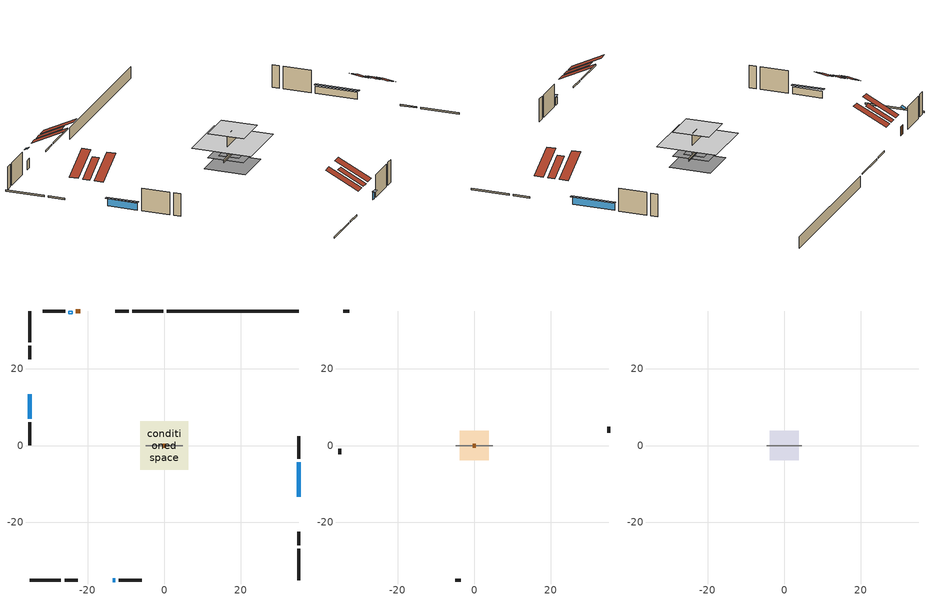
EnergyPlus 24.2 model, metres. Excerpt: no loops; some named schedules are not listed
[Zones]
conditioned space
 floor outside (Floor2 construction): -0.57,-0.57 -0.57,0.57 0.57,0.57 0.57,-0.57 z0.15
 floor adiabatic (AdiabaticFloorConstruction): -6.31,-6.31 -6.31,6.31 6.31,6.31 6.31,-6.31 z2.59
 floor foundation (Slab1 construction): -4.4,-4.4 -4.4,4.4 4.4,4.4 4.4,-4.4 z-2.29
 floor foundation (Slab1 construction 1): -2.11,-2.11 -2.11,2.11 2.11,2.11 2.11,-2.11 z0
 wall outside (RimJoist1 construction): -0.22,35.15 -8.37,35.15 / -35.15,-35.15 -27,-35.15 / -35.15,35.15 -35.15,27 / 35.15,-35.15 35.15,-27 z0.15:0.46
 wall outside (RimJoist3 construction): -9.3,35.15 -12.8,35.15 / -26.07,-35.15 -22.57,-35.15 / -35.15,26.07 -35.15,22.57 / 35.15,-26.07 35.15,-22.57 z0.15:0.46
 wall outside (AdiabaticWallConstruction 1): -21.97,35.15 -23.13,35.15 z0.15:2.19
 wall outside (AdiabaticWallConstruction): -35.15,13.4 -35.15,7 / -13.4,-35.15 -12.79,-35.15 / 35.15,-13.4 35.15,-4.42 z0.15:1.68
 wall outside (Wall1 construction): -25.85,35.15 -31.79,35.15 / -11.86,-35.15 -5.92,-35.15 / -35.15,6.07 -35.15,0.13 / 35.15,-3.49 35.15,2.45 z0.15:5.03
 wall foundation (FoundationWall1 construction): 35.15,35.15 0.71,35.15 z-2.29:0.15
 wall to garage (FoundationWall2 construction): 4.88,0 -4.88,0 z-0.15:0
 wall to garage (RimJoist2 construction): 4.88,0 -4.88,0 z0.15:0.46
 wall to attic - unvented (RimJoist4 construction): 4.57,0 -4.57,0 z0.15:0.46
 wall to garage (AdiabaticWallConstruction 1): 0.39,0 -0.39,0 z0.15:2.19
 wall to garage (Wall2 construction): 2.85,0 -2.85,0 z0.15:5.03
 window (WindowConstruction): -35.15,13.4 -35.15,7 z0.15:1.68
 window (WindowConstruction 1): -13.4,-35.15 -12.79,-35.15 z0.15:1.68
 window (WindowConstruction 2): 35.15,-13.4 35.15,-4.42 z0.15:1.68
 door (Door): -21.98,35.15 -23.13,35.15 z0.15:2.19
 door inside (Door 1): 0.39,0 -0.39,0 z0.15:2.19
 ceiling adiabatic (AdiabaticFloorConstruction): 6.31,-6.31 6.31,6.31 -6.31,6.31 -6.31,-6.31 z2.59
 roof outside (Roof2 construction): -18.15,35.15,5.15 -18.15,29.7,7.88 -16.63,29.7,7.88 -16.63,35.15,5.15; -17.22,-35.15,5.15 -17.22,-29.7,7.88 -18.74,-29.7,7.88 -18.74,-35.15,5.15; -35.15,17.22,5.15 -29.7,17.22,7.88 -29.7,18.74,7.88 -35.15,18.74,5.15; 35.15,-17.22,5.15 29.7,-17.22,7.88 29.7,-18.74,7.88 35.15,-18.74,5.15
 roof outside (AdiabaticRoofConstruction): -24.92,35.16,5.15 -24.92,34.38,5.54 -24.06,34.38,5.54 -24.06,35.16,5.15
 skylight (SkylightConstruction): -24.92,35.15,5.15 -24.92,34.38,5.54 -24.06,34.38,5.54 -24.06,35.15,5.15
garage
 floor foundation (Slab2 construction): -3.85,-3.81 -3.85,3.81 3.85,3.81 3.85,-3.81 z0
 wall outside (Wall3 construction): -32.72,35.15 -34.23,35.15 / -4.99,-35.15 -3.48,-35.15 / -35.15,-0.8 -35.15,-2.3 / 35.15,3.38 35.15,4.88 z0.15:5.03
 roof outside (Roof3 construction): -21.05,35.15,5.15 -21.05,28.12,8.67 -19.08,28.12,8.67 -19.08,35.15,5.15; -14.33,-35.15,5.15 -14.33,-28.12,8.67 -16.29,-28.12,8.67 -16.29,-35.15,5.15; -35.15,14.33,5.15 -28.12,14.33,8.67 -28.12,16.29,8.67 -35.15,16.29,5.15; 35.15,-14.33,5.15 28.12,-14.33,8.67 28.12,-16.29,8.67 35.15,-16.29,5.15
attic - unvented
 floor to conditioned space (Floor1 construction Reversed): -3.83,-3.83 -3.83,3.83 3.83,3.83 3.83,-3.83 z5.15
 roof outside (Roof1 construction): -15.7,35.15,5.15 -15.7,28.13,8.66 -13.73,28.13,8.66 -13.73,35.15,5.15; -19.67,-35.15,5.15 -19.67,-28.13,8.66 -21.64,-28.13,8.66 -21.64,-35.15,5.15; -35.15,19.67,5.15 -28.13,19.67,8.66 -28.13,21.64,8.66 -35.15,21.64,5.15; 35.15,-19.67,5.15 28.13,-19.67,8.66 28.13,-21.64,8.66 35.15,-21.64,5.15
shading: -35.15,6.7 -35.15,13.7 -35.76,13.7 -35.76,6.7 z1.98; -12.48,-35.15 -13.7,-35.15 -13.7,-35.76 -12.48,-35.76 z1.98; 35.15,-4.12 35.15,-13.7 35.76,-13.7 35.76,-4.12 z1.98
[Building]
Building 1: Terrain=Suburbs
[Site:Location]
Duluth International Arpt_MN: Latitude {deg}=46.83; Longitude {deg}=-92.22; Time Zone {hr}=-6; Elevation {m}=433; Keep Site Location Information=Yes
[Site:GroundTemperature:Shallow]
-1.5877, -3.94756, -4.13654, -3.01667, 1.47899, 5.9537, 9.83304, 12.2905, 12.4993, 10.5005, 6.72013, 2.38269
[Site:WaterMainsTemperature]
Calculation Method=Schedule; Temperature Schedule=mains temperature schedule
[Material] Roughness=Rough; Thermal Absorptance=0.9
Name | Thickness {m} | Conductivity {W/m-K} | Density {kg/m3} | Specific Heat {J/kg-K} | Solar Absorptance | Visible Absorptance
asphalt or fiberglass shingles | 0.00635 | 0.162714 | 1121.4 | 1465.45 | 0.85 | 0.85
asphalt or fiberglass shingles 1 | 0.00635 | 0.162714 | 1121.4 | 1465.45 | 0.7 | 0.7
ceiling loosefill ins | 0.254 | 0.0480833 | 16.02 | 1046.75 | 0.7 | 0.7
ceiling stud and cavity | 0.1397 | 0.12039 | 65.682 | 1177.47 | 0.7 | 0.7
concrete 4.0 in. | 0.1016 | 1.803125 | 2242.8 | 837.4 | 0.7 | 0.7
concrete 8.0 in. | 0.2032 | 1.803125 | 2242.8 | 837.4 | 0.7 | 0.7
door material | 0.04445 | 0.0381153 | 512.64 | 1214.23 | 0.7 | 0.7
door material 1 | 0.04445 | 0.0411136 | 512.64 | 1214.23 | 0.7 | 0.7
floor covering | 0.0127 | 0.0433444 | 54.468 | 1339.84 | 0.6 | 0.6
floor covering 1 | 0.0127 | 0.0450781 | 54.468 | 1339.84 | 0.9 | 0.9
floor rigid ins | 0.155448 | 0.029427 | 32.04 | 1214.23 | 0.7 | 0.7
floor rigid ins 1; roof rigid ins 2; wall rigid ins 2 | 0.512978 | 0.029427 | 32.04 | 1214.23 | 0.7 | 0.7
floor stud and cavity | 0.1397 | 0.194361 | 92.3553 | 1139.71 | 0.7 | 0.7
floor stud and cavity 1 | 0.1397 | 1.75129 | 37.0049 | 1207.88 | 0.7 | 0.7
furniture material conditioned space 1; furniture material garage 1 | 0.1524 | 0.115458 | 640.8 | 1214.23 | 0.6 | 0.6
gypsum board | 0.0127 | 0.160291 | 801 | 837.4 | 0.6 | 0.6
gypsum board 1 | 0.0127 | 0.160291 | 801 | 837.4 | 0.7 | 0.7
osb sheathing 0.5 in. | 0.0127 | 0.115458 | 512.64 | 1214.23 | 0.6 | 0.6
osb sheathing 0.5 in. 1; osb sheathing 0.5 in. 2 | 0.0127 | 0.115458 | 512.64 | 1214.23 | 0.7 | 0.7
osb sheathing 0.75 in. | 0.01905 | 0.115458 | 512.64 | 1214.23 | 0.7 | 0.7
osb sheathing 2.0 in.; osb sheathing 2.0 in. 1 | 0.0508 | 0.115458 | 512.64 | 1214.23 | 0.7 | 0.7
rim joist rigid ins; roof rigid ins 1; wall rigid ins; wall rigid ins 1 | 0.051816 | 0.029427 | 32.04 | 1214.23 | 0.7 | 0.7
rim joist rigid ins 1; rim joist rigid ins 2 | 0.103632 | 0.029427 | 32.04 | 1214.23 | 0.7 | 0.7
rim joist stud and cavity | 0.0508 | 0.143833 | 125.044 | 1163.47 | 0.6 | 0.6
rim joist stud and cavity 1 | 0.0508 | 0.0363751 | 125.044 | 1163.47 | 0.6 | 0.6
rim joist stud and cavity 2 | 0.0508 | 0.202343 | 125.044 | 1163.47 | 0.6 | 0.6
rim joist stud and cavity 3 | 0.0508 | 0.122701 | 125.044 | 1163.47 | 0.6 | 0.6
roof rigid ins | 0.00281632 | 0.029427 | 32.04 | 1214.23 | 0.7 | 0.7
roof stud and cavity | 0.2032 | 0.111484 | 78.34581 | 1123.46 | 0.7 | 0.7
roof stud and cavity 1 | 0.18415 | 1.78687 | 37.0049 | 1207.88 | 0.6 | 0.6
wall layer 1 | 0.1524 | 56.523 | 2242.8 | 837.4 | 0.7 | 0.7
wall stud and cavity | 0.1397 | 0.115318 | 139.0536 | 1170.24 | 0.7 | 0.7
wall stud and cavity 1 | 0.1397 | 0.101645 | 139.0536 | 1170.24 | 0.7 | 0.7
wall stud and cavity 2 | 0.1397 | 0.727959 | 139.0536 | 1170.24 | 0.6 | 0.6
wall stud and cavity 3 | 0.0889 | 0.380278 | 52.3479 | 1209.89 | 0.7 | 0.7
wall stud and cavity 4 | 0.0889 | 0.391764 | 83.0341 | 1211.67 | 0.7 | 0.7
wood siding; wood siding 1; wood siding 2 | 0.0254 | 0.102417 | 544.68 | 1172.36 | 0.7 | 0.7
[WindowMaterial:SimpleGlazingSystem] Solar Heat Gain Coefficient=0.52
Name | U-Factor {W/m2-K}
SkylightMaterial | 3.21753
WindowMaterial | 2.21442
[Construction]
AdiabaticFloorConstruction: floor stud and cavity 1, floor rigid ins 1, osb sheathing 0.75 in., floor covering
AdiabaticRoofConstruction: asphalt or fiberglass shingles 1, roof rigid ins 2, osb sheathing 0.75 in., roof stud and cavity 1
AdiabaticWallConstruction: wood siding 1, wall rigid ins 2, wall stud and cavity 3, gypsum board
AdiabaticWallConstruction 1: wood siding 2, wall rigid ins 2, wall stud and cavity 3, gypsum board
Door: door material
Door 1: door material 1
Floor1 construction Reversed: gypsum board, ceiling stud and cavity, ceiling loosefill ins
Floor2 construction: floor stud and cavity, floor rigid ins, osb sheathing 0.75 in., floor covering
FoundationWall1 construction: concrete 8.0 in., gypsum board 1
FoundationWall2 construction: osb sheathing 0.5 in. 2, wall layer 1, gypsum board
furniture construction conditioned space 1: furniture material conditioned space 1
furniture construction garage 1: furniture material garage 1
PartitionWallConstruction: gypsum board, wall stud and cavity 4, gypsum board
RimJoist1 construction: wood siding, rim joist rigid ins, osb sheathing 2.0 in., rim joist stud and cavity
RimJoist2 construction: osb sheathing 2.0 in. 1, rim joist stud and cavity 1
RimJoist3 construction: wood siding, rim joist rigid ins 1, osb sheathing 2.0 in. 1, rim joist stud and cavity 2
RimJoist4 construction: rim joist rigid ins 2, osb sheathing 2.0 in. 1, rim joist stud and cavity 3
Roof1 construction; Roof3 construction: asphalt or fiberglass shingles, roof rigid ins, osb sheathing 0.5 in.
Roof2 construction: asphalt or fiberglass shingles, roof rigid ins 1, osb sheathing 0.75 in., roof stud and cavity, gypsum board
SkylightConstruction: SkylightMaterial
Slab1 construction; Slab1 construction 1: concrete 4.0 in., floor covering 1
Slab2 construction: concrete 4.0 in.
Wall1 construction: wood siding, wall rigid ins, osb sheathing 0.5 in. 1, wall stud and cavity, gypsum board
Wall2 construction: wall rigid ins 1, osb sheathing 0.5 in. 1, wall stud and cavity 1, gypsum board
Wall3 construction: wood siding, osb sheathing 0.5 in. 1, wall stud and cavity 2
WindowConstruction; WindowConstruction 1; WindowConstruction 2: WindowMaterial
[Zone] Multiplier=1; Part of Total Floor Area=Yes
Name | Volume {m3}
attic - unvented | 33.3749
conditioned space | 643.727
garage | 143.17
[Space]
Name | Zone | Volume {m3}
attic - unvented 1 | attic - unvented | 33.3749
conditioned space 1 | conditioned space | 643.727
garage 1 | garage | 143.17
[ZoneInfiltration:DesignFlowRate] Schedule=Always On Discrete
Name | Zone or ZoneList or Space or SpaceList | Design Flow Rate Calculation Method | Air Changes per Hour {1/hr} | Constant Term Coefficient | Temperature Term Coefficient | Velocity Term Coefficient | Velocity Squared Term Coefficient | Design Flow Rate {m3/s}
infil attic - unvented 1 | attic - unvented 1 | AirChanges/Hour | 0.1 | 1 | 0 | 0 | 0
infil flow; natural vent flow; whole house fan flow | conditioned space 1 | Flow/Zone |  |  |  |  |  | 0
[ZoneMixing]
whole house fan mix: Zone or Space=attic - unvented; Schedule=Always On Continuous; Design Flow Rate Calculation Method=Flow/Zone; Design Flow Rate {m3/s}=0; Source Zone or Space=conditioned space
[SurfaceProperty:ExposedFoundationPerimeter] Exposed Perimeter Calculation Method=TotalExposedPerimeter
Name | Total Exposed Perimeter {m}
Slab1 | 34.4424
Slab1 1 | 7.9248
Slab2 | 30.6507
[SurfaceProperty:IncidentSolarMultiplier] Incident Solar Multiplier=1; Incident Solar Multiplier Schedule=trans schedule winter=0.8108 summer=0.8108
Window1; Window3; Window4
[InternalMass]
Name | Construction | Zone or ZoneList | Space or SpaceList | Surface Area {m2}
furniture mass conditioned space 1 | furniture construction conditioned space 1 | conditioned space | conditioned space 1 | 102.268
partition wall mass | PartitionWallConstruction | conditioned space | conditioned space 1 | 255.669
furniture mass garage 1 | furniture construction garage 1 | garage | garage 1 | 5.87147
[Lights] Design Level Calculation Method=LightingLevel; Return Air Fraction=0; Fraction Radiant=0.6; Fraction Visible=0.2; Fraction Replaceable=1
Name | Zone or ZoneList or Space or SpaceList | Schedule | Lighting Level {W}
interior lighting | conditioned space 1 | interior lighting schedule | 960.743
garage lighting | garage 1 | garage lighting schedule | 35.5808
[People]
occupants: Zone or ZoneList or Space or SpaceList=conditioned space 1; Number of People Schedule=occupants schedule; Number of People Calculation Method=People; Number of People=3; Fraction Radiant=0.314171; Sensible Heat Fraction=0.56303; Activity Level Schedule=occupants activity schedule; Carbon Dioxide Generation Rate {m3/s-W}=0; Enable ASHRAE 55 Comfort Warnings=No; Mean Radiant Temperature Calculation Type=EnclosureAveraged
[ElectricEquipment] Zone or ZoneList or Space or SpaceList=conditioned space 1; Design Level Calculation Method=EquipmentLevel
Name | Schedule | Design Level {W} | Fraction Latent | Fraction Radiant | Fraction Lost
clothes dryer | clothes dryer schedule | 163.496 | 0.015 | 0.081 | 0.85
clothes washer | clothes washer schedule | 23.3388 | 0.03 | 0.162 | 0.7
cooking range | cooking range schedule | 164.471 | 0.08 | 0.432 | 0.2
dishwasher | dishwasher schedule | 39.862 | 0.3 | 0.18 | 0.4
fridge | fridge schedule | 78.8813 | 0 | 0.6 | 0
mech vent house fan | mech vent house fan schedule | 60 | 0 | 0 | 1
mech vent house fan cfis | mech vent house fan cfis schedule | 0 | 0 | 0 | 0
misc plug loads | misc plug loads schedule | 349.919 | 0.045 | 0.513 | 0.1
misc tv | misc tv schedule | 224.219 | 0 | 0.6 | 0
whole house fan | Always On Discrete | 0 | 0 | 0 | 1
[OtherEquipment] Zone or ZoneList or Space or SpaceList=conditioned space 1; Design Level Calculation Method=EquipmentLevel
Name | Fuel Type | Schedule | Design Level {W} | Fraction Latent | Fraction Radiant | Fraction Lost
clothes dryer 1 | Electricity | clothes dryer schedule | 0 | 0.015 | 0.081 | 0.85
cooking range 1 | Electricity | cooking range schedule | 0 | 0.08 | 0.432 | 0.2
general water use latent | None | general water use schedule | 53.2715 | 1 | 0 | 0
general water use sensible | None | general water use schedule | -52.5013 | 0 | 0.6 | 0
mech vent house fan latent load | None | Always On Discrete | 0 | 1 | 0 | 0
mech vent house fan sensible load | None | Always On Discrete | 0 | 0 | 0 | 0
water heater energy adjustment1 | NaturalGas | Always On Discrete | 0.01 | 0 | 0 | 1
[ZoneInfiltration:EffectiveLeakageArea]
infil garage 1: Zone or Space=garage 1; Schedule=Always On Discrete; Effective Air Leakage Area {cm2}=109.424; Stack Coefficient=0.000467229; Wind Coefficient=8.33255e-05
[Foundation:Kiva] Wall Depth Below Slab {m}=0.2032
Name | Initial Indoor Air Temperature {C} | Wall Height Above Grade {m}
Foundation Kiva 1 | 20 | 0.1524
Foundation Kiva 2 | 20 | 0.1016
Foundation Kiva 3 | -6.90945 | 0.1016
[Foundation:Kiva:Settings]
Soil Conductivity {W/m-K}=1.731; Soil Density {kg/m3}=1842.3; Soil Specific Heat {J/kg-K}=418.7; Ground Solar Absorptivity=0.9; Ground Thermal Absorptivity=0.9; Ground Surface Roughness {m}=0.03; Far-Field Width {m}=40; Deep-Ground Boundary Condition=ZeroFlux; Deep-Ground Depth {m}=40; Minimum Cell Dimension {m}=0.2; Maximum Cell Growth Coefficient=3; Simulation Timestep=Timestep
[Exterior:Lights]
exterior lighting: Schedule=exterior lighting schedule; Design Level {W}=50.5795
[Schedule:Constant]
Name | Hourly Value
Always On Continuous; mech vent house fan schedule; mech vent house fan cfis schedule; Always On Discrete | 1
trans schedule winter=0.8108 summer=0.8108 | 0.8108
occupants activity schedule | 117.228
fridge schedule | 0
[Schedule:Week:Daily]
interior lighting schedule Week Rule - Jan1-Jan27: interior lighting schedule day, interior lighting schedule day, interior lighting schedule day, interior lighting schedule day, interior lighting schedule day, interior lighting schedule day, interior lighting schedule day, interior lighting schedule default day, interior lighting schedule default day, interior lighting schedule default day, interior lighting schedule default day, interior lighting schedule default day
interior lighting schedule Week Rule - Jan28-Feb3: interior lighting schedule day, interior lighting schedule day, interior lighting schedule day, interior lighting schedule day, interior lighting schedule day 1, interior lighting schedule day 1, interior lighting schedule day 1, interior lighting schedule default day, interior lighting schedule default day, interior lighting schedule default day, interior lighting schedule default day, interior lighting schedule default day
interior lighting schedule Week Rule - Feb4-Feb24: interior lighting schedule day 1, interior lighting schedule day 1, interior lighting schedule day 1, interior lighting schedule day 1, interior lighting schedule day 1, interior lighting schedule day 1, interior lighting schedule day 1, interior lighting schedule default day, interior lighting schedule default day, interior lighting schedule default day, interior lighting schedule default day, interior lighting schedule default day
interior lighting schedule Week Rule - Feb25-Mar3: interior lighting schedule day 1, interior lighting schedule day 1, interior lighting schedule day 1, interior lighting schedule day 1, interior lighting schedule day 2, interior lighting schedule day 2, interior lighting schedule day 2, interior lighting schedule default day, interior lighting schedule default day, interior lighting schedule default day, interior lighting schedule default day, interior lighting schedule default day
interior lighting schedule Week Rule - Mar4-Mar31: interior lighting schedule day 2, interior lighting schedule day 2, interior lighting schedule day 2, interior lighting schedule day 2, interior lighting schedule day 2, interior lighting schedule day 2, interior lighting schedule day 2, interior lighting schedule default day, interior lighting schedule default day, interior lighting schedule default day, interior lighting schedule default day, interior lighting schedule default day
interior lighting schedule Week Rule - Apr1-Apr28: interior lighting schedule day 3, interior lighting schedule day 3, interior lighting schedule day 3, interior lighting schedule day 3, interior lighting schedule day 3, interior lighting schedule day 3, interior lighting schedule day 3, interior lighting schedule default day, interior lighting schedule default day, interior lighting schedule default day, interior lighting schedule default day, interior lighting schedule default day
interior lighting schedule Week Rule - Apr29-May5: interior lighting schedule day 3, interior lighting schedule day 3, interior lighting schedule day 4, interior lighting schedule day 4, interior lighting schedule day 4, interior lighting schedule day 4, interior lighting schedule day 4, interior lighting schedule default day, interior lighting schedule default day, interior lighting schedule default day, interior lighting schedule default day, interior lighting schedule default day
interior lighting schedule Week Rule - May6-May26: interior lighting schedule day 4, interior lighting schedule day 4, interior lighting schedule day 4, interior lighting schedule day 4, interior lighting schedule day 4, interior lighting schedule day 4, interior lighting schedule day 4, interior lighting schedule default day, interior lighting schedule default day, interior lighting schedule default day, interior lighting schedule default day, interior lighting schedule default day
interior lighting schedule Week Rule - May27-Jun2: interior lighting schedule day 4, interior lighting schedule day 4, interior lighting schedule day 4, interior lighting schedule day 4, interior lighting schedule day 4, interior lighting schedule day 5, interior lighting schedule day 5, interior lighting schedule default day, interior lighting schedule default day, interior lighting schedule default day, interior lighting schedule default day, interior lighting schedule default day
interior lighting schedule Week Rule - Jun3-Jun30: interior lighting schedule day 5, interior lighting schedule day 5, interior lighting schedule day 5, interior lighting schedule day 5, interior lighting schedule day 5, interior lighting schedule day 5, interior lighting schedule day 5, interior lighting schedule default day, interior lighting schedule default day, interior lighting schedule default day, interior lighting schedule default day, interior lighting schedule default day
interior lighting schedule Week Rule - Jul1-Jul28: interior lighting schedule day 6, interior lighting schedule day 6, interior lighting schedule day 6, interior lighting schedule day 6, interior lighting schedule day 6, interior lighting schedule day 6, interior lighting schedule day 6, interior lighting schedule default day, interior lighting schedule default day, interior lighting schedule default day, interior lighting schedule default day, interior lighting schedule default day
interior lighting schedule Week Rule - Jul29-Aug4: interior lighting schedule day 6, interior lighting schedule day 6, interior lighting schedule day 6, interior lighting schedule day 7, interior lighting schedule day 7, interior lighting schedule day 7, interior lighting schedule day 7, interior lighting schedule default day, interior lighting schedule default day, interior lighting schedule default day, interior lighting schedule default day, interior lighting schedule default day
interior lighting schedule Week Rule - Aug5-Aug25: interior lighting schedule day 7, interior lighting schedule day 7, interior lighting schedule day 7, interior lighting schedule day 7, interior lighting schedule day 7, interior lighting schedule day 7, interior lighting schedule day 7, interior lighting schedule default day, interior lighting schedule default day, interior lighting schedule default day, interior lighting schedule default day, interior lighting schedule default day
interior lighting schedule Week Rule - Aug26-Sep1: interior lighting schedule day 7, interior lighting schedule day 7, interior lighting schedule day 7, interior lighting schedule day 7, interior lighting schedule day 7, interior lighting schedule day 7, interior lighting schedule day 8, interior lighting schedule default day, interior lighting schedule default day, interior lighting schedule default day, interior lighting schedule default day, interior lighting schedule default day
interior lighting schedule Week Rule - Sep2-Sep29: interior lighting schedule day 8, interior lighting schedule day 8, interior lighting schedule day 8, interior lighting schedule day 8, interior lighting schedule day 8, interior lighting schedule day 8, interior lighting schedule day 8, interior lighting schedule default day, interior lighting schedule default day, interior lighting schedule default day, interior lighting schedule default day, interior lighting schedule default day
interior lighting schedule Week Rule - Sep30-Oct6: interior lighting schedule day 8, interior lighting schedule day 9, interior lighting schedule day 9, interior lighting schedule day 9, interior lighting schedule day 9, interior lighting schedule day 9, interior lighting schedule day 9, interior lighting schedule default day, interior lighting schedule default day, interior lighting schedule default day, interior lighting schedule default day, interior lighting schedule default day
interior lighting schedule Week Rule - Oct7-Oct27: interior lighting schedule day 9, interior lighting schedule day 9, interior lighting schedule day 9, interior lighting schedule day 9, interior lighting schedule day 9, interior lighting schedule day 9, interior lighting schedule day 9, interior lighting schedule default day, interior lighting schedule default day, interior lighting schedule default day, interior lighting schedule default day, interior lighting schedule default day
interior lighting schedule Week Rule - Oct28-Nov3: interior lighting schedule day 9, interior lighting schedule day 9, interior lighting schedule day 9, interior lighting schedule day 9, interior lighting schedule day 10, interior lighting schedule day 10, interior lighting schedule day 10, interior lighting schedule default day, interior lighting schedule default day, interior lighting schedule default day, interior lighting schedule default day, interior lighting schedule default day
interior lighting schedule Week Rule - Nov4-Nov24: interior lighting schedule day 10, interior lighting schedule day 10, interior lighting schedule day 10, interior lighting schedule day 10, interior lighting schedule day 10, interior lighting schedule day 10, interior lighting schedule day 10, interior lighting schedule default day, interior lighting schedule default day, interior lighting schedule default day, interior lighting schedule default day, interior lighting schedule default day
interior lighting schedule Week Rule - Nov25-Dec1: interior lighting schedule day 10, interior lighting schedule day 10, interior lighting schedule day 10, interior lighting schedule day 10, interior lighting schedule day 10, interior lighting schedule day 10, interior lighting schedule day 11, interior lighting schedule default day, interior lighting schedule default day, interior lighting schedule default day, interior lighting schedule default day, interior lighting schedule default day
interior lighting schedule Week Rule - Dec2-Dec31: interior lighting schedule day 11, interior lighting schedule day 11, interior lighting schedule day 11, interior lighting schedule day 11, interior lighting schedule day 11, interior lighting schedule day 11, interior lighting schedule day 11, interior lighting schedule default day, interior lighting schedule default day, interior lighting schedule default day, interior lighting schedule default day, interior lighting schedule default day
garage lighting schedule Week Rule - Jan1-Jan27: garage lighting schedule day, garage lighting schedule day, garage lighting schedule day, garage lighting schedule day, garage lighting schedule day, garage lighting schedule day, garage lighting schedule day, garage lighting schedule default day, garage lighting schedule default day, garage lighting schedule default day, garage lighting schedule default day, garage lighting schedule default day
garage lighting schedule Week Rule - Jan28-Feb3: garage lighting schedule day, garage lighting schedule day, garage lighting schedule day, garage lighting schedule day, garage lighting schedule day 1, garage lighting schedule day 1, garage lighting schedule day 1, garage lighting schedule default day, garage lighting schedule default day, garage lighting schedule default day, garage lighting schedule default day, garage lighting schedule default day
garage lighting schedule Week Rule - Feb4-Feb24: garage lighting schedule day 1, garage lighting schedule day 1, garage lighting schedule day 1, garage lighting schedule day 1, garage lighting schedule day 1, garage lighting schedule day 1, garage lighting schedule day 1, garage lighting schedule default day, garage lighting schedule default day, garage lighting schedule default day, garage lighting schedule default day, garage lighting schedule default day
garage lighting schedule Week Rule - Feb25-Mar3: garage lighting schedule day 1, garage lighting schedule day 1, garage lighting schedule day 1, garage lighting schedule day 1, garage lighting schedule day 2, garage lighting schedule day 2, garage lighting schedule day 2, garage lighting schedule default day, garage lighting schedule default day, garage lighting schedule default day, garage lighting schedule default day, garage lighting schedule default day
garage lighting schedule Week Rule - Mar4-Mar31: garage lighting schedule day 2, garage lighting schedule day 2, garage lighting schedule day 2, garage lighting schedule day 2, garage lighting schedule day 2, garage lighting schedule day 2, garage lighting schedule day 2, garage lighting schedule default day, garage lighting schedule default day, garage lighting schedule default day, garage lighting schedule default day, garage lighting schedule default day
garage lighting schedule Week Rule - Apr1-Apr28: garage lighting schedule day 3, garage lighting schedule day 3, garage lighting schedule day 3, garage lighting schedule day 3, garage lighting schedule day 3, garage lighting schedule day 3, garage lighting schedule day 3, garage lighting schedule default day, garage lighting schedule default day, garage lighting schedule default day, garage lighting schedule default day, garage lighting schedule default day
garage lighting schedule Week Rule - Apr29-May5: garage lighting schedule day 3, garage lighting schedule day 3, garage lighting schedule day 4, garage lighting schedule day 4, garage lighting schedule day 4, garage lighting schedule day 4, garage lighting schedule day 4, garage lighting schedule default day, garage lighting schedule default day, garage lighting schedule default day, garage lighting schedule default day, garage lighting schedule default day
garage lighting schedule Week Rule - May6-May26: garage lighting schedule day 4, garage lighting schedule day 4, garage lighting schedule day 4, garage lighting schedule day 4, garage lighting schedule day 4, garage lighting schedule day 4, garage lighting schedule day 4, garage lighting schedule default day, garage lighting schedule default day, garage lighting schedule default day, garage lighting schedule default day, garage lighting schedule default day
garage lighting schedule Week Rule - May27-Jun2: garage lighting schedule day 4, garage lighting schedule day 4, garage lighting schedule day 4, garage lighting schedule day 4, garage lighting schedule day 4, garage lighting schedule day 5, garage lighting schedule day 5, garage lighting schedule default day, garage lighting schedule default day, garage lighting schedule default day, garage lighting schedule default day, garage lighting schedule default day
garage lighting schedule Week Rule - Jun3-Jun30: garage lighting schedule day 5, garage lighting schedule day 5, garage lighting schedule day 5, garage lighting schedule day 5, garage lighting schedule day 5, garage lighting schedule day 5, garage lighting schedule day 5, garage lighting schedule default day, garage lighting schedule default day, garage lighting schedule default day, garage lighting schedule default day, garage lighting schedule default day
garage lighting schedule Week Rule - Jul1-Jul28: garage lighting schedule day 6, garage lighting schedule day 6, garage lighting schedule day 6, garage lighting schedule day 6, garage lighting schedule day 6, garage lighting schedule day 6, garage lighting schedule day 6, garage lighting schedule default day, garage lighting schedule default day, garage lighting schedule default day, garage lighting schedule default day, garage lighting schedule default day
garage lighting schedule Week Rule - Jul29-Aug4: garage lighting schedule day 6, garage lighting schedule day 6, garage lighting schedule day 6, garage lighting schedule day 7, garage lighting schedule day 7, garage lighting schedule day 7, garage lighting schedule day 7, garage lighting schedule default day, garage lighting schedule default day, garage lighting schedule default day, garage lighting schedule default day, garage lighting schedule default day
garage lighting schedule Week Rule - Aug5-Aug25: garage lighting schedule day 7, garage lighting schedule day 7, garage lighting schedule day 7, garage lighting schedule day 7, garage lighting schedule day 7, garage lighting schedule day 7, garage lighting schedule day 7, garage lighting schedule default day, garage lighting schedule default day, garage lighting schedule default day, garage lighting schedule default day, garage lighting schedule default day
garage lighting schedule Week Rule - Aug26-Sep1: garage lighting schedule day 7, garage lighting schedule day 7, garage lighting schedule day 7, garage lighting schedule day 7, garage lighting schedule day 7, garage lighting schedule day 7, garage lighting schedule day 8, garage lighting schedule default day, garage lighting schedule default day, garage lighting schedule default day, garage lighting schedule default day, garage lighting schedule default day
garage lighting schedule Week Rule - Sep2-Sep29: garage lighting schedule day 8, garage lighting schedule day 8, garage lighting schedule day 8, garage lighting schedule day 8, garage lighting schedule day 8, garage lighting schedule day 8, garage lighting schedule day 8, garage lighting schedule default day, garage lighting schedule default day, garage lighting schedule default day, garage lighting schedule default day, garage lighting schedule default day
garage lighting schedule Week Rule - Sep30-Oct6: garage lighting schedule day 8, garage lighting schedule day 9, garage lighting schedule day 9, garage lighting schedule day 9, garage lighting schedule day 9, garage lighting schedule day 9, garage lighting schedule day 9, garage lighting schedule default day, garage lighting schedule default day, garage lighting schedule default day, garage lighting schedule default day, garage lighting schedule default day
garage lighting schedule Week Rule - Oct7-Oct27: garage lighting schedule day 9, garage lighting schedule day 9, garage lighting schedule day 9, garage lighting schedule day 9, garage lighting schedule day 9, garage lighting schedule day 9, garage lighting schedule day 9, garage lighting schedule default day, garage lighting schedule default day, garage lighting schedule default day, garage lighting schedule default day, garage lighting schedule default day
[Schedule:Year]
interior lighting schedule: interior lighting schedule Week Rule - Jan1-Jan27, 1, 1, 1, 27, interior lighting schedule Week Rule - Jan28-Feb3, 1, 28, 2, 3, interior lighting schedule Week Rule - Feb4-Feb24, 2, 4, 2, 24, interior lighting schedule Week Rule - Feb25-Mar3, 2, 25, 3, 3, interior lighting schedule Week Rule - Mar4-Mar31, 3, 4, 3, 31, interior lighting schedule Week Rule - Apr1-Apr28, 4, 1, 4, 28, interior lighting schedule Week Rule - Apr29-May5, 4, 29, 5, 5, interior lighting schedule Week Rule - May6-May26, 5, 6, 5, 26, interior lighting schedule Week Rule - May27-Jun2, 5, 27, 6, 2, interior lighting schedule Week Rule - Jun3-Jun30, 6, 3, 6, 30, interior lighting schedule Week Rule - Jul1-Jul28, 7, 1, 7, 28, interior lighting schedule Week Rule - Jul29-Aug4, 7, 29, 8, 4, interior lighting schedule Week Rule - Aug5-Aug25, 8, 5, 8, 25, interior lighting schedule Week Rule - Aug26-Sep1, 8, 26, 9, 1, interior lighting schedule Week Rule - Sep2-Sep29, 9, 2, 9, 29, interior lighting schedule Week Rule - Sep30-Oct6, 9, 30, 10, 6, interior lighting schedule Week Rule - Oct7-Oct27, 10, 7, 10, 27, interior lighting schedule Week Rule - Oct28-Nov3, 10, 28, 11, 3, interior lighting schedule Week Rule - Nov4-Nov24, 11, 4, 11, 24, interior lighting schedule Week Rule - Nov25-Dec1, 11, 25, 12, 1, interior lighting schedule Week Rule - Dec2-Dec31, 12, 2, 12, 31
occupants schedule: occupants schedule Week Rule - Jan1-Dec31, 1, 1, 12, 31
clothes dryer schedule: clothes dryer schedule Week Rule - Jan1-Dec31, 1, 1, 12, 31
clothes washer schedule: clothes washer schedule Week Rule - Jan1-Dec31, 1, 1, 12, 31
cooking range schedule: cooking range schedule Week Rule - Jan1-Dec31, 1, 1, 12, 31
dishwasher schedule: dishwasher schedule Week Rule - Jan1-Dec31, 1, 1, 12, 31
misc plug loads schedule: misc plug loads schedule Week Rule - Jan1-Dec31, 1, 1, 12, 31
misc tv schedule: misc tv schedule Week Rule - Jan1-Dec31, 1, 1, 12, 31
general water use schedule: general water use schedule Week Rule - Jan1-Dec31, 1, 1, 12, 31
garage lighting schedule: garage lighting schedule Week Rule - Jan1-Jan27, 1, 1, 1, 27, garage lighting schedule Week Rule - Jan28-Feb3, 1, 28, 2, 3, garage lighting schedule Week Rule - Feb4-Feb24, 2, 4, 2, 24, garage lighting schedule Week Rule - Feb25-Mar3, 2, 25, 3, 3, garage lighting schedule Week Rule - Mar4-Mar31, 3, 4, 3, 31, garage lighting schedule Week Rule - Apr1-Apr28, 4, 1, 4, 28, garage lighting schedule Week Rule - Apr29-May5, 4, 29, 5, 5, garage lighting schedule Week Rule - May6-May26, 5, 6, 5, 26, garage lighting schedule Week Rule - May27-Jun2, 5, 27, 6, 2, garage lighting schedule Week Rule - Jun3-Jun30, 6, 3, 6, 30, garage lighting schedule Week Rule - Jul1-Jul28, 7, 1, 7, 28, garage lighting schedule Week Rule - Jul29-Aug4, 7, 29, 8, 4, garage lighting schedule Week Rule - Aug5-Aug25, 8, 5, 8, 25, garage lighting schedule Week Rule - Aug26-Sep1, 8, 26, 9, 1, garage lighting schedule Week Rule - Sep2-Sep29, 9, 2, 9, 29, garage lighting schedule Week Rule - Sep30-Oct6, 9, 30, 10, 6, garage lighting schedule Week Rule - Oct7-Oct27, 10, 7, 10, 27, garage lighting schedule Week Rule - Oct28-Nov3, 10, 28, 11, 3, garage lighting schedule Week Rule - Nov4-Nov24, 11, 4, 11, 24, garage lighting schedule Week Rule - Nov25-Dec1, 11, 25, 12, 1, garage lighting schedule Week Rule - Dec2-Dec31, 12, 2, 12, 31
exterior lighting schedule: exterior lighting schedule Week Rule - Jan1-Jan27, 1, 1, 1, 27, exterior lighting schedule Week Rule - Jan28-Feb3, 1, 28, 2, 3, exterior lighting schedule Week Rule - Feb4-Feb24, 2, 4, 2, 24, exterior lighting schedule Week Rule - Feb25-Mar3, 2, 25, 3, 3, exterior lighting schedule Week Rule - Mar4-Mar31, 3, 4, 3, 31, exterior lighting schedule Week Rule - Apr1-Apr28, 4, 1, 4, 28, exterior lighting schedule Week Rule - Apr29-May5, 4, 29, 5, 5, exterior lighting schedule Week Rule - May6-May26, 5, 6, 5, 26, exterior lighting schedule Week Rule - May27-Jun2, 5, 27, 6, 2, exterior lighting schedule Week Rule - Jun3-Jun30, 6, 3, 6, 30, exterior lighting schedule Week Rule - Jul1-Jul28, 7, 1, 7, 28, exterior lighting schedule Week Rule - Jul29-Aug4, 7, 29, 8, 4, exterior lighting schedule Week Rule - Aug5-Aug25, 8, 5, 8, 25, exterior lighting schedule Week Rule - Aug26-Sep1, 8, 26, 9, 1, exterior lighting schedule Week Rule - Sep2-Sep29, 9, 2, 9, 29, exterior lighting schedule Week Rule - Sep30-Oct6, 9, 30, 10, 6, exterior lighting schedule Week Rule - Oct7-Oct27, 10, 7, 10, 27, exterior lighting schedule Week Rule - Oct28-Nov3, 10, 28, 11, 3, exterior lighting schedule Week Rule - Nov4-Nov24, 11, 4, 11, 24, exterior lighting schedule Week Rule - Nov25-Dec1, 11, 25, 12, 1, exterior lighting schedule Week Rule - Dec2-Dec31, 12, 2, 12, 31
[Schedule:Compact]
mains temperature schedule: Through: 01/01, For: AllDays, Until: 24:00, 4.08333, Through: 01/02, For: AllDays, Until: 24:00, 4.00889, Through: 01/03, For: AllDays, Until: 24:00, 3.93556, Through: 01/04, For: AllDays, Until: 24:00, 3.86333, Through: 01/05, For: AllDays, Until: 24:00, 3.79222, Through: 01/06, For: AllDays, Until: 24:00, 3.72222, Through: 01/07, For: AllDays, Until: 24:00, 3.65278, Through: 01/08, For: AllDays, Until: 24:00, 3.585, Through: 01/09, For: AllDays, Until: 24:00, 3.51833, Through: 01/10, For: AllDays, Until: 24:00, 3.45222, Through: 01/11, For: AllDays, Until: 24:00, 3.38778, Through: 01/12, For: AllDays, Until: 24:00, 3.32444, Through: 01/13, For: AllDays, Until: 24:00, 3.26222, Through: 01/14, For: AllDays, Until: 24:00, 3.20111, Through: 01/15, For: AllDays, Until: 24:00, 3.14167, Through: 01/16, For: AllDays, Until: 24:00, 3.08333, Through: 01/17, For: AllDays, Until: 24:00, 3.02611, Through: 01/18, For: AllDays, Until: 24:00, 2.97, Through: 01/19, For: AllDays, Until: 24:00, 2.915, Through: 01/20, For: AllDays, Until: 24:00, 2.86167, Through: 01/21, For: AllDays, Until: 24:00, 2.81, Through: 01/22, For: AllDays, Until: 24:00, 2.75944, Through: 01/23, For: AllDays, Until: 24:00, 2.71, Through: 01/24, For: AllDays, Until: 24:00, 2.66167, Through: 01/25, For: AllDays, Until: 24:00, 2.61556, Through: 01/26, For: AllDays, Until: 24:00, 2.57, Through: 01/27, For: AllDays, Until: 24:00, 2.52667, Through: 01/28, For: AllDays, Until: 24:00, 2.48444, Through: 01/29, For: AllDays, Until: 24:00, 2.44333, Through: 01/30, For: AllDays, Until: 24:00, 2.40389, Through: 01/31, For: AllDays, Until: 24:00, 2.36611, Through: 02/01, For: AllDays, Until: 24:00, 2.32944, Through: 02/02, For: AllDays, Until: 24:00, 2.29444, Through: 02/03, For: AllDays, Until: 24:00, 2.26111, Through: 02/04, For: AllDays, Until: 24:00, 2.22889, Through: 02/05, For: AllDays, Until: 24:00, 2.19889, Through: 02/06, For: AllDays, Until: 24:00, 2.17, Through: 02/07, For: AllDays, Until: 24:00, 2.14222, Through: 02/08, For: AllDays, Until: 24:00, 2.11667, Through: 02/09, For: AllDays, Until: 24:00, 2.09222, Through: 02/10, For: AllDays, Until: 24:00, 2.06944, Through: 02/11, For: AllDays, Until: 24:00, 2.04833, Through: 02/12, For: AllDays, Until: 24:00, 2.02889, Through: 02/13, For: AllDays, Until: 24:00, 2.01056, Through: 02/14, For: AllDays, Until: 24:00, 1.99444, Through: 02/15, For: AllDays, Until: 24:00, 1.97944, Through: 02/16, For: AllDays, Until: 24:00, 1.96611, Through: 02/17, For: AllDays, Until: 24:00, 1.95444, Through: 02/18, For: AllDays, Until: 24:00, 1.94444, Through: 02/19, For: AllDays, Until: 24:00, 1.93611, Through: 02/20, For: AllDays, Until: 24:00, 1.92944, Through: 02/21, For: AllDays, Until: 24:00, 1.92389, Through: 02/22, For: AllDays, Until: 24:00, 1.92056, Through: 02/23, For: AllDays, Until: 24:00, 1.91833, Through: 02/24, For: AllDays, Until: 24:00, 1.91778, Through: 02/25, For: AllDays, Until: 24:00, 1.91889, Through: 02/26, For: AllDays, Until: 24:00, 1.92167, Through: 02/27, For: AllDays, Until: 24:00, 1.92611, Through: 02/28, For: AllDays, Until: 24:00, 1.93222, Through: 03/01, For: AllDays, Until: 24:00, 1.94, Through: 03/02, For: AllDays, Until: 24:00, 1.94889, Through: 03/03, For: AllDays, Until: 24:00, 1.96, Through: 03/04, For: AllDays, Until: 24:00, 1.97222, Through: 03/05, For: AllDays, Until: 24:00, 1.98611, Through: 03/06, For: AllDays, Until: 24:00, 2.00167, Through: 03/07, For: AllDays, Until: 24:00, 2.01889, Through: 03/08, For: AllDays, Until: 24:00, 2.03778, Through: 03/09, For: AllDays, Until: 24:00, 2.05833, Through: 03/10, For: AllDays, Until: 24:00, 2.08, Through: 03/11, For: AllDays, Until: 24:00, 2.10333, Through: 03/12, For: AllDays, Until: 24:00, 2.12889, Through: 03/13, For: AllDays, Until: 24:00, 2.155, Through: 03/14, For: AllDays, Until: 24:00, 2.18333, Through: 03/15, For: AllDays, Until: 24:00, 2.21278, Through: 03/16, For: AllDays, Until: 24:00, 2.24389, Through: 03/17, For: AllDays, Until: 24:00, 2.27667, Through: 03/18, For: AllDays, Until: 24:00, 2.31111, Through: 03/19, For: AllDays, Until: 24:00, 2.34667, Through: 03/20, For: AllDays, Until: 24:00, 2.38389, Through: 03/21, For: AllDays, Until: 24:00, 2.42222, Through: 03/22, For: AllDays, Until: 24:00, 2.46278, Through: 03/23, For: AllDays, Until: 24:00, 2.50389, Through: 03/24, For: AllDays, Until: 24:00, 2.54722, Through: 03/25, For: AllDays, Until: 24:00, 2.59167, Through: 03/26, For: AllDays, Until: 24:00, 2.63722, Through: 03/27, For: AllDays, Until: 24:00, 2.68444, Through: 03/28, For: AllDays, Until: 24:00, 2.73333, Through: 03/29, For: AllDays, Until: 24:00, 2.78278, Through: 03/30, For: AllDays, Until: 24:00, 2.83444, Through: 03/31, For: AllDays, Until: 24:00, 2.88722, Through: 04/01, For: AllDays, Until: 24:00, 2.94111, Through: 04/02, For: AllDays, Until: 24:00, 2.99611, Through: 04/03, For: AllDays, Until: 24:00, 3.05278, Through: 04/04, For: AllDays, Until: 24:00, 3.11056, Through: 04/05, For: AllDays, Until: 24:00, 3.17, Through: 04/06, For: AllDays, Until: 24:00, 3.23, Through: 04/07, For: AllDays, Until: 24:00, 3.29167, Through: 04/08, For: AllDays, Until: 24:00, 3.35444, Through: 04/09, For: AllDays, Until: 24:00, 3.41833, Through: 04/10, For: AllDays, Until: 24:00, 3.48333, Through: 04/11, For: AllDays, Until: 24:00, 3.55, Through: 04/12, For: AllDays, Until: 24:00, 3.61722, Through: 04/13, For: AllDays, Until: 24:00, 3.68556, Through: 04/14, For: AllDays, Until: 24:00, 3.755, Through: 04/15, For: AllDays, Until: 24:00, 3.82611, Through: 04/16, For: AllDays, Until: 24:00, 3.89778, Through: 04/17, For: AllDays, Until: 24:00, 3.97056, Through: 04/18, For: AllDays, Until: 24:00, 4.04389, Through: 04/19, For: AllDays, Until: 24:00, 4.11889, Through: 04/20, For: AllDays, Until: 24:00, 4.19444, Through: 04/21, For: AllDays, Until: 24:00, 4.27111, Through: 04/22, For: AllDays, Until: 24:00, 4.34833, Through: 04/23, For: AllDays, Until: 24:00, 4.42667, Through: 04/24, For: AllDays, Until: 24:00, 4.50611, Through: 04/25, For: AllDays, Until: 24:00, 4.58611, Through: 04/26, For: AllDays, Until: 24:00, 4.66722, Through: 04/27, For: AllDays, Until: 24:00, 4.74889, Through: 04/28, For: AllDays, Until: 24:00, 4.83111, Through: 04/29, For: AllDays, Until: 24:00, 4.91444, Through: 04/30, For: AllDays, Until: 24:00, 4.99833, Through: 05/01, For: AllDays, Until: 24:00, 5.08333, Through: 05/02, For: AllDays, Until: 24:00, 5.16833, Through: 05/03, For: AllDays, Until: 24:00, 5.25444, Through: 05/04, For: AllDays, Until: 24:00, 5.34111, Through: 05/05, For: AllDays, Until: 24:00, 5.42833, Through: 05/06, For: AllDays, Until: 24:00, 5.51611, Through: 05/07, For: AllDays, Until: 24:00, 5.60444, Through: 05/08, For: AllDays, Until: 24:00, 5.69333, Through: 05/09, For: AllDays, Until: 24:00, 5.78278, Through: 05/10, For: AllDays, Until: 24:00, 5.87222, Through: 05/11, For: AllDays, Until: 24:00, 5.96278, Through: 05/12, For: AllDays, Until: 24:00, 6.05333, Through: 05/13, For: AllDays, Until: 24:00, 6.14444, Through: 05/14, For: AllDays, Until: 24:00, 6.23556, Through: 05/15, For: AllDays, Until: 24:00, 6.32722, Through: 05/16, For: AllDays, Until: 24:00, 6.41944, Through: 05/17, For: AllDays, Until: 24:00, 6.51167, Through: 05/18, For: AllDays, Until: 24:00, 6.60389, Through: 05/19, For: AllDays, Until: 24:00, 6.69667, Through: 05/20, For: AllDays, Until: 24:00, 6.79, Through: 05/21, For: AllDays, Until: 24:00, 6.88278, Through: 05/22, For: AllDays, Until: 24:00, 6.97611, Through: 05/23, For: AllDays, Until: 24:00, 7.06944, Through: 05/24, For: AllDays, Until: 24:00, 7.16333, Through: 05/25, For: AllDays, Until: 24:00, 7.25667, Through: 05/26, For: AllDays, Until: 24:00, 7.35, Through: 05/27, For: AllDays, Until: 24:00, 7.44389, Through: 05/28, For: AllDays, Until: 24:00, 7.53722, Through: 05/29, For: AllDays, Until: 24:00, 7.63056, Through: 05/30, For: AllDays, Until: 24:00, 7.72389, Through: 05/31, For: AllDays, Until: 24:00, 7.81722, Through: 06/01, For: AllDays, Until: 24:00, 7.91056, Through: 06/02, For: AllDays, Until: 24:00, 8.00333, Through: 06/03, For: AllDays, Until: 24:00, 8.09611, Through: 06/04, For: AllDays, Until: 24:00, 8.18889, Through: 06/05, For: AllDays, Until: 24:00, 8.28111, Through: 06/06, For: AllDays, Until: 24:00, 8.37333, Through: 06/07, For: AllDays, Until: 24:00, 8.465, Through: 06/08, For: AllDays, Until: 24:00, 8.55611, Through: 06/09, For: AllDays, Until: 24:00, 8.64722, Through: 06/10, For: AllDays, Until: 24:00, 8.73778, Through: 06/11, For: AllDays, Until: 24:00, 8.82833, Through: 06/12, For: AllDays, Until: 24:00, 8.91833, Through: 06/13, For: AllDays, Until: 24:00, 9.00722, Through: 06/14, For: AllDays, Until: 24:00, 9.09611, Through: 06/15, For: AllDays, Until: 24:00, 9.18444, Through: 06/16, For: AllDays, Until: 24:00, 9.27222, Through: 06/17, For: AllDays, Until: 24:00, 9.35944, Through: 06/18, For: AllDays, Until: 24:00, 9.44611, Through: 06/19, For: AllDays, Until: 24:00, 9.53222, Through: 06/20, For: AllDays, Until: 24:00, 9.61778, Through: 06/21, For: AllDays, Until: 24:00, 9.70222, Through: 06/22, For: AllDays, Until: 24:00, 9.78667, Through: 06/23, For: AllDays, Until: 24:00, 9.87, Through: 06/24, For: AllDays, Until: 24:00, 9.95222, Through: 06/25, For: AllDays, Until: 24:00, 10.0339, Through: 06/26, For: AllDays, Until: 24:00, 10.115, Through: 06/27, For: AllDays, Until: 24:00, 10.1956, Through: 06/28, For: AllDays, Until: 24:00, 10.2744, Through: 06/29, For: AllDays, Until: 24:00, 10.3533, Through: 06/30, For: AllDays, Until: 24:00, 10.4306, Through: 07/01, For: AllDays, Until: 24:00, 10.5072, Through: 07/02, For: AllDays, Until: 24:00, 10.5833, Through: 07/03, For: AllDays, Until: 24:00, 10.6578, Through: 07/04, For: AllDays, Until: 24:00, 10.7317, Through: 07/05, For: AllDays, Until: 24:00, 10.8044, Through: 07/06, For: AllDays, Until: 24:00, 10.8761, Through: 07/07, For: AllDays, Until: 24:00, 10.9472, Through: 07/08, For: AllDays, Until: 24:00, 11.0167, Through: 07/09, For: AllDays, Until: 24:00, 11.085, Through: 07/10, For: AllDays, Until: 24:00, 11.1528, Through: 07/11, For: AllDays, Until: 24:00, 11.2189, Through: 07/12, For: AllDays, Until: 24:00, 11.2844, Through: 07/13, For: AllDays, Until: 24:00, 11.3483, Through: 07/14, For: AllDays, Until: 24:00, 11.4111, Through: 07/15, For: AllDays, Until: 24:00, 11.4728, Through: 07/16, For: AllDays, Until: 24:00, 11.5333, Through: 07/17, For: AllDays, Until: 24:00, 11.5922, Through: 07/18, For: AllDays, Until: 24:00, 11.6506, Through: 07/19, For: AllDays, Until: 24:00, 11.7072, Through: 07/20, For: AllDays, Until: 24:00, 11.7622, Through: 07/21, For: AllDays, Until: 24:00, 11.8167, Through: 07/22, For: AllDays, Until: 24:00, 11.8694, Through: 07/23, For: AllDays, Until: 24:00, 11.9206, Through: 07/24, For: AllDays, Until: 24:00, 11.9706, Through: 07/25, For: AllDays, Until: 24:00, 12.0194, Through: 07/26, For: AllDays, Until: 24:00, 12.0667, Through: 07/27, For: AllDays, Until: 24:00, 12.1128, Through: 07/28, For: AllDays, Until: 24:00, 12.1572, Through: 07/29, For: AllDays, Until: 24:00, 12.2006, Through: 07/30, For: AllDays, Until: 24:00, 12.2422, Through: 07/31, For: AllDays, Until: 24:00, 12.2822, Through: 08/01, For: AllDays, Until: 24:00, 12.3211, Through: 08/02, For: AllDays, Until: 24:00, 12.3583, Through: 08/03, For: AllDays, Until: 24:00, 12.3939, Through: 08/04, For: AllDays, Until: 24:00, 12.4283, Through: 08/05, For: AllDays, Until: 24:00, 12.4611, Through: 08/06, For: AllDays, Until: 24:00, 12.4922, Through: 08/07, For: AllDays, Until: 24:00, 12.5222, Through: 08/08, For: AllDays, Until: 24:00, 12.5506, Through: 08/09, For: AllDays, Until: 24:00, 12.5772, Through: 08/10, For: AllDays, Until: 24:00, 12.6022, Through: 08/11, For: AllDays, Until: 24:00, 12.6261, Through: 08/12, For: AllDays, Until: 24:00, 12.6478, Through: 08/13, For: AllDays, Until: 24:00, 12.6683, Through: 08/14, For: AllDays, Until: 24:00, 12.6872, Through: 08/15, For: AllDays, Until: 24:00, 12.7044, Through: 08/16, For: AllDays, Until: 24:00, 12.7206, Through: 08/17, For: AllDays, Until: 24:00, 12.7344, Through: 08/18, For: AllDays, Until: 24:00, 12.7472, Through: 08/19, For: AllDays, Until: 24:00, 12.7578, Through: 08/20, For: AllDays, Until: 24:00, 12.7672, Through: 08/21, For: AllDays, Until: 24:00, 12.775, Through: 08/22, For: AllDays, Until: 24:00, 12.7811, Through: 08/23, For: AllDays, Until: 24:00, 12.7856, Through: 08/24, For: AllDays, Until: 24:00, 12.7889, Through: 08/25, For: AllDays, Until: 24:00, 12.79, Through: 08/26, For: AllDays, Until: 24:00, 12.79, Through: 08/27, For: AllDays, Until: 24:00, 12.7878, Through: 08/28, For: AllDays, Until: 24:00, 12.7844, Through: 08/29, For: AllDays, Until: 24:00, 12.7794, Through: 08/30, For: AllDays, Until: 24:00, 12.7728, Through: 08/31, For: AllDays, Until: 24:00, 12.7644, Through: 09/01, For: AllDays, Until: 24:00, 12.7544, Through: 09/02, For: AllDays, Until: 24:00, 12.7428, Through: 09/03, For: AllDays, Until: 24:00, 12.7294, Through: 09/04, For: AllDays, Until: 24:00, 12.715, Through: 09/05, For: AllDays, Until: 24:00, 12.6983, Through: 09/06, For: AllDays, Until: 24:00, 12.6806, Through: 09/07, For: AllDays, Until: 24:00, 12.6611, Through: 09/08, For: AllDays, Until: 24:00, 12.64, Through: 09/09, For: AllDays, Until: 24:00, 12.6178, Through: 09/10, For: AllDays, Until: 24:00, 12.5933, Through: 09/11, For: AllDays, Until: 24:00, 12.5678, Through: 09/12, For: AllDays, Until: 24:00, 12.5406, Through: 09/13, For: AllDays, Until: 24:00, 12.5117, Through: 09/14, For: AllDays, Until: 24:00, 12.4811, Through: 09/15, For: AllDays, Until: 24:00, 12.4494, Through: 09/16, For: AllDays, Until: 24:00, 12.4161, Through: 09/17, For: AllDays, Until: 24:00, 12.3811, Through: 09/18, For: AllDays, Until: 24:00, 12.345, Through: 09/19, For: AllDays, Until: 24:00, 12.3072, Through: 09/20, For: AllDays, Until: 24:00, 12.2678, Through: 09/21, For: AllDays, Until: 24:00, 12.2272, Through: 09/22, For: AllDays, Until: 24:00, 12.185, Through: 09/23, For: AllDays, Until: 24:00, 12.1411, Through: 09/24, For: AllDays, Until: 24:00, 12.0961, Through: 09/25, For: AllDays, Until: 24:00, 12.05, Through: 09/26, For: AllDays, Until: 24:00, 12.0022, Through: 09/27, For: AllDays, Until: 24:00, 11.9528, Through: 09/28, For: AllDays, Until: 24:00, 11.9022, Through: 09/29, For: AllDays, Until: 24:00, 11.8506, Through: 09/30, For: AllDays, Until: 24:00, 11.7972, Through: 10/01, For: AllDays, Until: 24:00, 11.7428, Through: 10/02, For: AllDays, Until: 24:00, 11.6867, Through: 10/03, For: AllDays, Until: 24:00, 11.6294, Through: 10/04, For: AllDays, Until: 24:00, 11.5711, Through: 10/05, For: AllDays, Until: 24:00, 11.5117, Through: 10/06, For: AllDays, Until: 24:00, 11.4506, Through: 10/07, For: AllDays, Until: 24:00, 11.3883, Through: 10/08, For: AllDays, Until: 24:00, 11.325, Through: 10/09, For: AllDays, Until: 24:00, 11.2606, Through: 10/10, For: AllDays, Until: 24:00, 11.195, Through: 10/11, For: AllDays, Until: 24:00, 11.1283, Through: 10/12, For: AllDays, Until: 24:00, 11.0606, Through: 10/13, For: AllDays, Until: 24:00, 10.9917, Through: 10/14, For: AllDays, Until: 24:00, 10.9217, Through: 10/15, For: AllDays, Until: 24:00, 10.8506, Through: 10/16, For: AllDays, Until: 24:00, 10.7783, Through: 10/17, For: AllDays, Until: 24:00, 10.705, Through: 10/18, For: AllDays, Until: 24:00, 10.6311, Through: 10/19, For: AllDays, Until: 24:00, 10.5556, Through: 10/20, For: AllDays, Until: 24:00, 10.4794, Through: 10/21, For: AllDays, Until: 24:00, 10.4028, Through: 10/22, For: AllDays, Until: 24:00, 10.325, Through: 10/23, For: AllDays, Until: 24:00, 10.2461, Through: 10/24, For: AllDays, Until: 24:00, 10.1661, Through: 10/25, For: AllDays, Until: 24:00, 10.0861, Through: 10/26, For: AllDays, Until: 24:00, 10.0044, Through: 10/27, For: AllDays, Until: 24:00, 9.92278, Through: 10/28, For: AllDays, Until: 24:00, 9.83944, Through: 10/29, For: AllDays, Until: 24:00, 9.75611, Through: 10/30, For: AllDays, Until: 24:00, 9.67167, Through: 10/31, For: AllDays, Until: 24:00, 9.58667, Through: 11/01, For: AllDays, Until: 24:00, 9.50111, Through: 11/02, For: AllDays, Until: 24:00, 9.415, Through: 11/03, For: AllDays, Until: 24:00, 9.32833, Through: 11/04, For: AllDays, Until: 24:00, 9.24056, Through: 11/05, For: AllDays, Until: 24:00, 9.15278, Through: 11/06, For: AllDays, Until: 24:00, 9.06389, Through: 11/07, For: AllDays, Until: 24:00, 8.975, Through: 11/08, For: AllDays, Until: 24:00, 8.88556, Through: 11/09, For: AllDays, Until: 24:00, 8.79556, Through: 11/10, For: AllDays, Until: 24:00, 8.705, Through: 11/11, For: AllDays, Until: 24:00, 8.61444, Through: 11/12, For: AllDays, Until: 24:00, 8.52333, Through: 11/13, For: AllDays, Until: 24:00, 8.43167, Through: 11/14, For: AllDays, Until: 24:00, 8.34, Through: 11/15, For: AllDays, Until: 24:00, 8.24778, Through: 11/16, For: AllDays, Until: 24:00, 8.155, Through: 11/17, For: AllDays, Until: 24:00, 8.06278, Through: 11/18, For: AllDays, Until: 24:00, 7.97, Through: 11/19, For: AllDays, Until: 24:00, 7.87667, Through: 11/20, For: AllDays, Until: 24:00, 7.78333, Through: 11/21, For: AllDays, Until: 24:00, 7.69, Through: 11/22, For: AllDays, Until: 24:00, 7.59667, Through: 11/23, For: AllDays, Until: 24:00, 7.50333, Through: 11/24, For: AllDays, Until: 24:00, 7.41, Through: 11/25, For: AllDays, Until: 24:00, 7.31611, Through: 11/26, For: AllDays, Until: 24:00, 7.22278, Through: 11/27, For: AllDays, Until: 24:00, 7.12944, Through: 11/28, For: AllDays, Until: 24:00, 7.03556, Through: 11/29, For: AllDays, Until: 24:00, 6.94222, Through: 11/30, For: AllDays, Until: 24:00, 6.84944, Through: 12/01, For: AllDays, Until: 24:00, 6.75611, Through: 12/02, For: AllDays, Until: 24:00, 6.66333, Through: 12/03, For: AllDays, Until: 24:00, 6.57056, Through: 12/04, For: AllDays, Until: 24:00, 6.47833, Through: 12/05, For: AllDays, Until: 24:00, 6.38611, Through: 12/06, For: AllDays, Until: 24:00, 6.29389, Through: 12/07, For: AllDays, Until: 24:00, 6.20222, Through: 12/08, For: AllDays, Until: 24:00, 6.11111, Through: 12/09, For: AllDays, Until: 24:00, 6.02, Through: 12/10, For: AllDays, Until: 24:00, 5.93, Through: 12/11, For: AllDays, Until: 24:00, 5.83944, Through: 12/12, For: AllDays, Until: 24:00, 5.75, Through: 12/13, For: AllDays, Until: 24:00, 5.66111, Through: 12/14, For: AllDays, Until: 24:00, 5.57222, Through: 12/15, For: AllDays, Until: 24:00, 5.48444, Through: 12/16, For: AllDays, Until: 24:00, 5.39667, Through: 12/17, For: AllDays, Until: 24:00, 5.30944, Through: 12/18, For: AllDays, Until: 24:00, 5.22333, Through: 12/19, For: AllDays, Until: 24:00, 5.13778, Through: 12/20, For: AllDays, Until: 24:00, 5.05222, Through: 12/21, For: AllDays, Until: 24:00, 4.96778, Through: 12/22, For: AllDays, Until: 24:00, 4.88444, Through: 12/23, For: AllDays, Until: 24:00, 4.80111, Through: 12/24, For: AllDays, Until: 24:00, 4.71889, Through: 12/25, For: AllDays, Until: 24:00, 4.63778, Through: 12/26, For: AllDays, Until: 24:00, 4.55722, Through: 12/27, For: AllDays, Until: 24:00, 4.47722, Through: 12/28, For: AllDays, Until: 24:00, 4.39833, Through: 12/29, For: AllDays, Until: 24:00, 4.32, Through: 12/30, For: AllDays, Until: 24:00, 4.24333, Through: 12/31, For: AllDays, Until: 24:00, 4.16667
